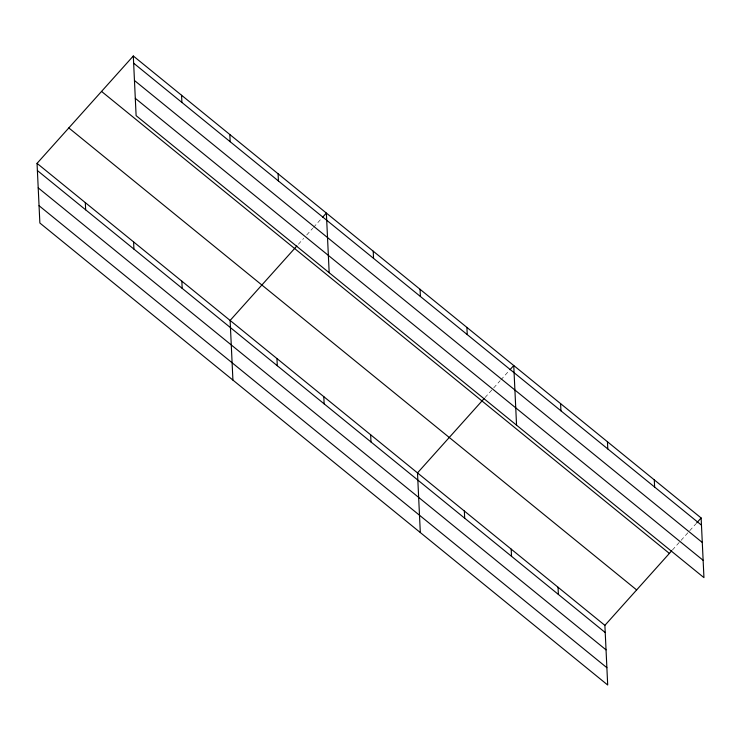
<?xml version="1.0" encoding="UTF-8"?>
<svg xmlns="http://www.w3.org/2000/svg" width="741" height="741" viewBox="0 0 741 741"><rect width="100%" height="100%" fill="white"/><g stroke="black" fill="none" stroke-linecap="round" stroke-linejoin="round"><path stroke-width="0.56" stroke-dasharray="3.71 2.78" d="M298.382 244.28L303.68 238.38M306.7 234.999L312.748 228.256M313.508 227.404L321.075 218.975M485.012 397.584L500.138 380.707M500.897 379.864L509.215 370.583M672.402 550.044L695.845 523.887"/><path stroke-width="1.11" d="M671.642 550.887L604.888 625.358L607.694 685.008L39.866 223.022L37.05 163.363L133.306 55.992L701.134 517.978L703.95 577.637L136.112 115.642L133.306 55.992M296.872 245.966L230.118 320.445L232.924 380.096M322.585 217.28L326.364 213.065L329.18 272.716M484.253 398.426L417.498 472.906L420.314 532.557M509.965 369.74L513.754 365.526L516.56 425.177M696.596 523.044L701.134 517.978M133.639 63.18L701.477 525.165M134.454 80.491L702.292 542.477M135.297 98.331L703.135 560.316M101.536 91.421L669.373 553.416M68.811 127.934L636.649 589.929M37.05 163.363L604.888 625.358M37.393 170.55L605.221 632.545M38.208 187.871L606.036 649.857M39.051 205.702L606.879 667.697M654.294 479.862L654.627 487.05M607.444 441.747L607.787 448.935M560.594 403.641L560.937 410.829M558.038 587.243L558.381 594.43M511.188 549.127L511.531 556.315M466.904 327.411L467.247 334.599M464.348 511.012L464.681 518.2M420.054 289.296L420.397 296.483M373.214 251.18L373.547 258.368M370.657 434.791L370.991 441.979M323.808 396.676L324.141 403.864M278.097 173.792L278.44 180.98M276.958 358.561L277.301 365.748M229.83 134.529L230.173 141.716M181.564 95.256L181.906 102.443M181.851 281.172L182.184 288.36M133.584 241.909L133.917 249.096M85.317 202.636L85.65 209.823"/></g></svg>
